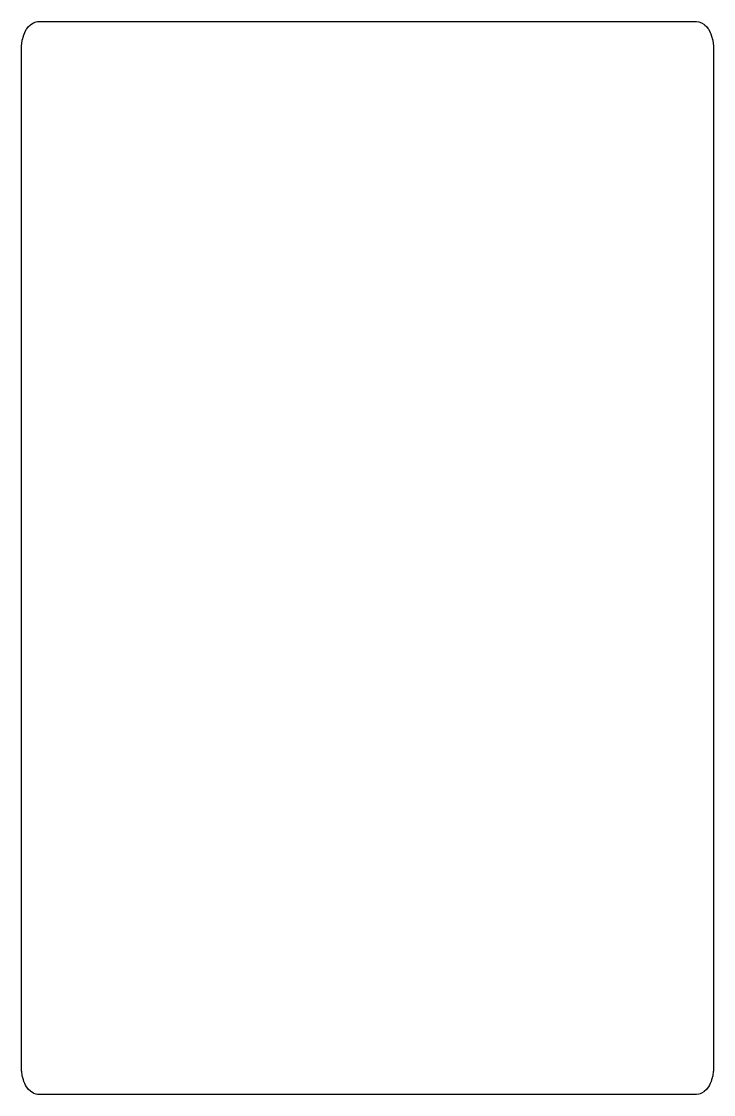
# Model space of a CAD drawing. Extents: x -105 to 95, y 128 to 438.
import ezdxf

# ---------------------------------------------------------------- set-up
doc = ezdxf.new("R2010")
doc.units = 0

msp = doc.modelspace()

# ---------------------------------------------------------------- linework, layer by layer
at = {"layer": 'Layer 1', "color": 10}
msp.add_lwpolyline([(93.536003, 435.730003), (94.003731, 434.879997), (94.044998, 434.805), (94.208, 434.392731), (94.455002, 433.767998), (94.705048, 432.832001), (94.754997, 432.644997), (94.805275, 432.32), (94.884476, 431.807999), (94.938004, 431.461998), (94.946495, 431.295998), (94.972687, 430.783997), (95, 430.25), (95, 426.688004), (95, 418.496002), (95, 410.304001), (95, 402.112), (95, 393.919998), (95, 385.727997), (95, 377.536003), (95, 369.344002), (95, 361.152), (95, 352.959999), (95, 344.768002), (95, 336.576), (95, 328.384001), (95, 320.192), (95, 312), (95, 303.808), (95, 295.615999), (95, 287.424), (95, 279.231998), (95, 271.040001), (95, 262.848), (95, 254.655998), (95, 246.463997), (95, 238.272003), (95, 230.080002), (95, 221.888), (95, 213.695999), (95, 205.503998), (95, 197.311996), (95, 189.120003), (95, 180.927994), (95, 172.735992), (95, 164.544006), (95, 156.352005), (95, 148.160004), (95, 139.968002), (95, 135.871994), (95, 135.75), (94.980049, 135.360001), (94.953857, 134.848007), (94.938004, 134.537994), (94.906754, 134.335999), (94.827553, 133.824005), (94.754997, 133.354996), (94.743515, 133.311996), (94.606735, 132.800003), (94.455002, 132.231995), (94.274712, 131.776001), (94.208, 131.607269), (94.044998, 131.195007), (93.801231, 130.751999), (93.536003, 130.270004), (93.126411, 129.727997), (92.939003, 129.479996), (92.269997, 128.845001), (92.160004, 128.774292), (91.544998, 128.378998), (91.136002, 128.226761), (90.781998, 128.095001), (90.112, 128.013611), (90, 128), (81.919998, 128), (65.536003, 128), (49.152, 128), (32.768002, 128), (16.384001, 128), (0, 128), (-16.384001, 128), (-32.768002, 128), (-49.152, 128), (-65.536003, 128), (-81.919998, 128), (-98.304001, 128), (-100, 128), (-100.351997, 128.042755), (-100.781998, 128.095001), (-101.375999, 128.316101), (-101.544998, 128.378998), (-102.269997, 128.845001), (-102.400002, 128.968399), (-102.939003, 129.479996), (-103.126411, 129.727997), (-103.536003, 130.270004), (-103.801231, 130.751999), (-104.044998, 131.195007), (-104.274712, 131.776001), (-104.447998, 132.214294), (-104.455002, 132.231995), (-104.606735, 132.800003), (-104.743515, 133.311996), (-104.754997, 133.354996), (-104.827553, 133.824005), (-104.906754, 134.335999), (-104.938004, 134.537994), (-104.953857, 134.848007), (-104.980049, 135.360001), (-105, 135.75), (-105, 135.871994), (-105, 139.968002), (-105, 148.160004), (-105, 156.352005), (-105, 164.544006), (-105, 172.735992), (-105, 180.927994), (-105, 189.120003), (-105, 197.311996), (-105, 205.503998), (-105, 213.695999), (-105, 221.888), (-105, 230.080002), (-105, 238.272003), (-105, 246.463997), (-105, 254.655998), (-105, 262.848), (-105, 271.040001), (-105, 279.231998), (-105, 287.424), (-105, 295.615999), (-105, 303.808), (-105, 312), (-105, 320.192), (-105, 328.384001), (-105, 336.576), (-105, 344.768002), (-105, 352.959999), (-105, 361.152), (-105, 369.344002), (-105, 377.536003), (-105, 385.727997), (-105, 393.919998), (-105, 402.112), (-105, 410.304001), (-105, 418.496002), (-105, 426.688004), (-105, 428.736), (-105, 430.25), (-104.972687, 430.783997), (-104.946495, 431.295998), (-104.938004, 431.461998), (-104.884476, 431.807999), (-104.805275, 432.32), (-104.754997, 432.644997), (-104.705048, 432.832001), (-104.455002, 433.767998), (-104.447998, 433.785706), (-104.420204, 433.856003), (-104.044998, 434.805), (-104.003731, 434.879997), (-103.536003, 435.730003), (-103.40451, 435.903999), (-102.939003, 436.519997), (-102.509155, 436.928001), (-102.400002, 437.031609), (-102.269997, 437.154999), (-101.544998, 437.621002), (-100.781998, 437.904999), (-100.351997, 437.957237), (-100, 438), (-98.304001, 438), (-90.112, 438), (-81.919998, 438), (-73.727997, 438), (-65.536003, 438), (-57.344002, 438), (-49.152, 438), (-40.959999, 438), (-32.768002, 438), (-24.576, 438), (-16.384001, 438), (-8.192, 438), (0, 438), (8.192, 438), (16.384001, 438), (24.576, 438), (32.768002, 438), (40.959999, 438), (49.152, 438), (57.344002, 438), (65.536003, 438), (73.727997, 438), (81.919998, 438), (90, 438), (90.112, 437.986397), (90.781998, 437.904999), (91.544998, 437.621002), (92.160004, 437.2257), (92.269997, 437.154999), (92.509155, 436.928001), (92.939003, 436.519997), (93.40451, 435.903999), (93.536003, 435.730003), (93.536003, 435.730003)], dxfattribs=at)

doc.saveas('drawing.dxf')
